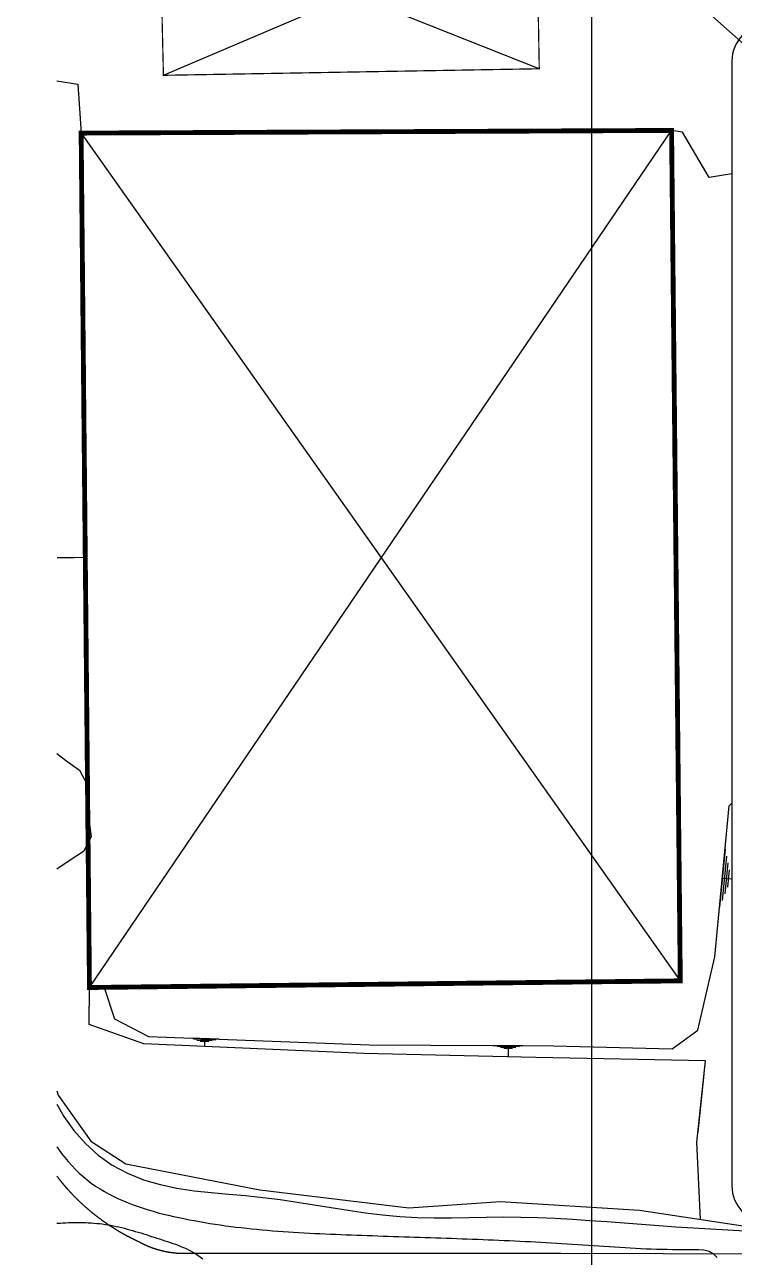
# Model space of a CAD drawing. Header units: millimetres. Extents: x 0 to 420500, y 0 to 297000.
# Drawn here: x 90210 to 119434, y 203396 to 254188 of the extents above; entities that cross this region are included whole.
import ezdxf
from ezdxf.xclip import XClip

# ---------------------------------------------------------------- set-up
doc = ezdxf.new("R2010")
doc.units = ezdxf.units.MM
doc.header["$LTSCALE"] = 5000
doc.header["$XCLIPFRAME"] = 0
doc.linetypes.add('CEN', pattern=[62, 60, -1, 0, -1])
doc.linetypes.add('DASHED2', pattern=[0.375, 0.25, -0.125])
doc.layers.get('Defpoints').update_dxf_attribs({"color": 167})
for name, color, linetype in [('arch', 8, 'Continuous'), ('TRAY', 3, 'Continuous'), ('XREF', 7, 'CEN')]:
    doc.layers.add(name, color=color, linetype=linetype)

# ---------------------------------------------------------------- blocks, each defined once
blk = doc.blocks.new('XR-현황측량도')
at = {"color": 0}
for p, q in [((115296, 90703), (115070, 88314)), ((115349, 90417), (115176, 88585)), ((115403, 90131), (115282, 88857)), ((115403, 90131), (115282, 88857)), ((115183, 89509), (115575, 89472)), ((115456, 89845), (115388, 89128)), ((94460, 82867), (93261, 82911)), ((94319, 82832), (93399, 82866)), ((94177, 82797), (93538, 82821)), ((94177, 82797), (93538, 82821)), ((93860, 82889), (93849, 82573)), ((94036, 82762), (93676, 82776)), ((106962, 82598), (105762, 82606)), ((106822, 82559), (105902, 82565)), ((106682, 82520), (106042, 82524)), ((106682, 82520), (106042, 82524)), ((106541, 82481), (106181, 82484)), ((106362, 82602), (106359, 82147)), ((114425, 81423), (114174, 79036))]:
    blk.add_line(p, q, dxfattribs=at)
blk.add_lwpolyline([(86810, 78764, 0.043248), (87949, 77003, 0.113814), (91117, 74545, 0.13394), (93095, 74047), (94071, 74047), (99828, 74046), (108550, 74046), (116948, 74022), (126987, 74021), (128740, 73975), (135159, 74063), (143027, 74044), (151690, 74037), (154883, 74051)], format="xyb", dxfattribs=at)
at = {"color": 0, "linetype": 'DASHED2', "ltscale": 3, "const_width": 50}
blk.add_lwpolyline([(92164, 122585), (107641, 122855), (107531, 129147), (92015, 129058)], close=True, dxfattribs=at)
at = {"color": 0}
for points in [[(107641, 122855), (92015, 129058)], [(92164, 122585), (107531, 129147)], [(87317, 122423), (88636, 122220), (88776, 120204)], [(88776, 120204), (113449, 85273)], [(89119, 84999), (113090, 120314)], [(115575, 118521), (114640, 118378), (113535, 120236), (113090, 120314)], [(89721, 85006), (90154, 83708), (91544, 82974), (100632, 82641), (108224, 82590), (113118, 82468), (114173, 83240), (114877, 86268), (115464, 92480), (115575, 92590)], [(86810, 89901), (86953, 90013), (87518, 89155), (86890, 86614), (87251, 82673), (87827, 80567), (89171, 78664), (90621, 77728), (96133, 76660), (102265, 75918), (106047, 76180), (111765, 75820), (116572, 75094), (116948, 74022)], [(114287, 75439), (114130, 78621), (114484, 81978), (107496, 82121), (100413, 82284), (91363, 82682), (89103, 83474), (89119, 84999)]]:
    blk.add_lwpolyline(points, dxfattribs=at)
for points, const_width in [([(89119, 84999), (113449, 85273), (113090, 120314), (88776, 120204), (89119, 84999)], 200), ([(86810, 102698), (88946, 102719)], 50)]:
    blk.add_lwpolyline(points, dxfattribs=dict(at, const_width=const_width))
for points, elevation in [([(86810, 95807), (87095, 95335), (87095, 95335), (87567, 94803), (87567, 94803), (88133, 94373), (88133, 94373), (88703, 93948), (88703, 93948), (89041, 93335), (89041, 93335), (89081, 92627), (89081, 92627), (89086, 91916), (89086, 91916), (89184, 91212), (89184, 91212), (88878, 90603), (88878, 90603), (88279, 90220), (88279, 90220), (87690, 89822), (87690, 89822), (87251, 89267), (87251, 89267), (86987, 88607), (86987, 88607), (86811, 87918), (86811, 87918), (86665, 87222), (86665, 87222), (86555, 86519), (86555, 86519), (86501, 85809), (86501, 85809), (86503, 85098), (86503, 85098), (86554, 84388), (86554, 84388), (86649, 83683), (86649, 83683), (86783, 82984), (86783, 82984), (86953, 82293), (86953, 82293), (87162, 81613), (87162, 81613), (87415, 80948), (87415, 80948), (87716, 80303), (87716, 80303), (88070, 79686), (88070, 79686), (88481, 79105), (88481, 79105), (88950, 78570), (88950, 78570), (89478, 78094), (89478, 78094), (90058, 77683), (90058, 77683), (90683, 77343), (90683, 77343), (91343, 77077), (91343, 77077), (92026, 76878), (92026, 76878), (92722, 76733), (92722, 76733), (93426, 76628), (93426, 76628), (94134, 76550), (94134, 76550), (94842, 76485), (94842, 76485), (95551, 76422), (95551, 76422), (96259, 76348), (96259, 76348), (96965, 76258), (96965, 76258), (97669, 76155), (97669, 76155), (98372, 76044), (98372, 76044), (99075, 75931), (99075, 75931), (99778, 75822), (99778, 75822), (100482, 75721), (100482, 75721), (101189, 75635), (101189, 75635), (101897, 75569), (101897, 75569), (102608, 75529), (102608, 75529), (103319, 75513), (103319, 75513), (104031, 75514), (104031, 75514), (104742, 75524), (104742, 75524), (105454, 75537), (105454, 75537), (106166, 75544), (106166, 75544), (106877, 75539), (106877, 75539), (107589, 75521), (107589, 75521), (108300, 75490), (108300, 75490), (109010, 75451), (109010, 75451), (109720, 75404), (109720, 75404), (110430, 75353), (110430, 75353), (111140, 75299), (111140, 75299), (111849, 75245), (111849, 75245), (112559, 75193), (112559, 75193), (113269, 75144), (113269, 75144), (113979, 75097), (113979, 75097), (114689, 75053), (114689, 75053), (115400, 75012), (115400, 75012), (116110, 74974)], 94000), ([(86810, 80117), (86858, 80020), (86858, 80020), (86956, 79827), (86956, 79827), (87056, 79634), (87056, 79634), (87158, 79443), (87158, 79443), (87264, 79254), (87264, 79254), (87372, 79066), (87372, 79066), (87484, 78881), (87484, 78881), (87600, 78697), (87600, 78697), (87720, 78516), (87720, 78516), (87844, 78339), (87844, 78339), (87973, 78164), (87973, 78164), (88106, 77993), (88106, 77993), (88245, 77826), (88245, 77826), (88389, 77664), (88389, 77664), (88538, 77507), (88538, 77507), (88693, 77355), (88693, 77355), (88854, 77210), (88854, 77210), (89021, 77071), (89021, 77071), (89193, 76940), (89193, 76940), (89371, 76815), (89371, 76815), (89553, 76698), (89553, 76698), (89739, 76587), (89739, 76587), (89929, 76482), (89929, 76482), (90122, 76383), (90122, 76383), (90318, 76291), (90318, 76291), (90517, 76203), (90517, 76203), (90717, 76121), (90717, 76121), (90920, 76044), (90920, 76044), (91124, 75971), (91124, 75971), (91330, 75903), (91330, 75903), (91537, 75839), (91537, 75839), (91745, 75778), (91745, 75778), (91954, 75721), (91954, 75721), (92164, 75666), (92164, 75666), (92375, 75615), (92375, 75615), (92586, 75566), (92586, 75566), (92798, 75519), (92798, 75519), (93010, 75475), (93010, 75475), (93223, 75432), (93223, 75432), (93436, 75392), (93436, 75392), (93649, 75353), (93649, 75353), (93863, 75316), (93863, 75316), (94077, 75281), (94077, 75281), (94291, 75247), (94291, 75247), (94506, 75215), (94506, 75215), (94721, 75185), (94721, 75185), (94936, 75156), (94936, 75156), (95151, 75129), (95151, 75129), (95366, 75104), (95366, 75104), (95582, 75079), (95582, 75079), (95797, 75056), (95797, 75056), (96013, 75035), (96013, 75035), (96229, 75015), (96229, 75015), (96445, 74996), (96445, 74996), (96661, 74978), (96661, 74978), (96877, 74961), (96877, 74961), (97093, 74945), (97093, 74945), (97310, 74930), (97310, 74930), (97526, 74916), (97526, 74916), (97743, 74903), (97743, 74903), (97959, 74891), (97959, 74891), (98176, 74879), (98176, 74879), (98392, 74868), (98392, 74868), (98609, 74858), (98609, 74858), (98826, 74848), (98826, 74848), (99042, 74839), (99042, 74839), (99259, 74830), (99259, 74830), (99476, 74821), (99476, 74821), (99692, 74813), (99692, 74813), (99909, 74805), (99909, 74805), (100126, 74797), (100126, 74797), (100342, 74790), (100342, 74790), (100559, 74782), (100559, 74782), (100776, 74774), (100776, 74774), (100993, 74767), (100993, 74767), (101209, 74760), (101209, 74760), (101426, 74752), (101426, 74752), (101643, 74745), (101643, 74745), (101860, 74738), (101860, 74738), (102076, 74731), (102076, 74731), (102293, 74724), (102293, 74724), (102510, 74717), (102510, 74717), (102727, 74709), (102727, 74709), (102943, 74702), (102943, 74702), (103160, 74695), (103160, 74695), (103377, 74688), (103377, 74688), (103593, 74680), (103593, 74680), (103810, 74673), (103810, 74673), (104027, 74665), (104027, 74665), (104244, 74657), (104244, 74657), (104460, 74650), (104460, 74650), (104677, 74642), (104677, 74642), (104894, 74633), (104894, 74633), (105110, 74625), (105110, 74625), (105327, 74616), (105327, 74616), (105544, 74608), (105544, 74608), (105760, 74599), (105760, 74599), (105977, 74589), (105977, 74589), (106194, 74580), (106194, 74580), (106410, 74570), (106410, 74570), (106627, 74560), (106627, 74560), (106844, 74550), (106844, 74550), (107060, 74539), (107060, 74539), (107277, 74528), (107277, 74528), (107493, 74517), (107493, 74517), (107710, 74505), (107710, 74505), (107926, 74493), (107926, 74493), (108143, 74480), (108143, 74480), (108359, 74467), (108359, 74467), (108576, 74454), (108576, 74454), (108792, 74440), (108792, 74440), (109009, 74426), (109009, 74426), (109225, 74411), (109225, 74411), (109441, 74396), (109441, 74396), (109658, 74381), (109658, 74381), (109874, 74366), (109874, 74366), (110090, 74351), (110090, 74351), (110307, 74337), (110307, 74337), (110523, 74322), (110523, 74322), (110740, 74308), (110740, 74308), (110956, 74295), (110956, 74295), (111172, 74282), (111172, 74282), (111389, 74269), (111389, 74269), (111606, 74258), (111606, 74258), (111822, 74248), (111822, 74248), (112039, 74238), (112039, 74238), (112255, 74230), (112255, 74230), (112472, 74222), (112472, 74222), (112689, 74216), (112689, 74216), (112906, 74212), (112906, 74212), (113123, 74208), (113123, 74208), (113339, 74206), (113339, 74206), (113556, 74206), (113556, 74206), (113773, 74207), (113773, 74207), (113990, 74210), (113990, 74210), (114207, 74209), (114207, 74209), (114423, 74192), (114423, 74192), (114632, 74137), (114632, 74137), (114818, 74026), (114818, 74026), (114970, 73872)], 93000), ([(86810, 75195), (86869, 75201), (86869, 75201), (86984, 75214), (86984, 75214), (87100, 75226), (87100, 75226), (87215, 75238), (87215, 75238), (87331, 75250), (87331, 75250), (87446, 75260), (87446, 75260), (87562, 75270), (87562, 75270), (87678, 75279), (87678, 75279), (87793, 75288), (87793, 75288), (87909, 75295), (87909, 75295), (88025, 75302), (88025, 75302), (88141, 75307), (88141, 75307), (88257, 75312), (88257, 75312), (88373, 75315), (88373, 75315), (88489, 75317), (88489, 75317), (88606, 75318), (88606, 75318), (88722, 75317), (88722, 75317), (88838, 75315), (88838, 75315), (88954, 75312), (88954, 75312), (89070, 75306), (89070, 75306), (89186, 75300), (89186, 75300), (89301, 75291), (89301, 75291), (89417, 75281), (89417, 75281), (89533, 75269), (89533, 75269), (89648, 75255), (89648, 75255), (89763, 75239), (89763, 75239), (89878, 75221), (89878, 75221), (89992, 75201), (89992, 75201), (90106, 75179), (90106, 75179), (90220, 75156), (90220, 75156), (90333, 75131), (90333, 75131), (90446, 75104), (90446, 75104), (90559, 75076), (90559, 75076), (90671, 75047), (90671, 75047), (90783, 75016), (90783, 75016), (90895, 74985), (90895, 74985), (91006, 74952), (91006, 74952), (91118, 74919), (91118, 74919), (91229, 74885), (91229, 74885), (91340, 74851), (91340, 74851), (91450, 74816), (91450, 74816), (91561, 74781), (91561, 74781), (91672, 74745), (91672, 74745), (91782, 74710), (91782, 74710), (91893, 74674), (91893, 74674), (92003, 74638), (92003, 74638), (92114, 74602), (92114, 74602), (92224, 74567), (92224, 74567), (92334, 74530), (92334, 74530), (92444, 74493), (92444, 74493), (92554, 74456), (92554, 74456), (92664, 74417), (92664, 74417), (92772, 74376), (92772, 74376), (92881, 74334), (92881, 74334), (92988, 74290), (92988, 74290), (93094, 74243), (93094, 74243), (93199, 74194), (93199, 74194), (93303, 74141), (93303, 74141), (93404, 74085), (93404, 74085), (93504, 74025), (93504, 74025), (93601, 73961), (93601, 73961), (93695, 73894), (93695, 73894), (93787, 73823)], 92000)]:
    blk.add_lwpolyline(points, dxfattribs=dict(at, elevation=elevation))
blk = doc.blocks.new('XR-PLAN', base_point=(461, 408))
at = {"layer": 'arch'}
blk.add_line((38065, 87835), (38065, 41483), dxfattribs=at)
for centre, start, end in [((39565, 87835), 90, 180), ((39565, 41483), 180, 267.2508)]:
    blk.add_arc(centre, 1500, start, end, dxfattribs=at)
at = {"layer": 'Defpoints'}
blk.add_line((41500, 85900), (9300, 114600), dxfattribs=at)
blk.add_lwpolyline([(117500, 32900), (32300, 32900), (32300, 95100), (117500, 95100)], close=True, dxfattribs=at)
at = {"layer": 'arch'}
ref = blk.add_blockref('XR-현황측량도', (-77510, -35338), dxfattribs=at)
XClip(ref).set_block_clipping_path([(86810.4680804907, 39538.2997129494), (224210.4680804907, 149938.2997129495)])
blk = doc.blocks.new('XR-배치도', base_point=(461, 408))
at = {"layer": 'Defpoints'}
blk.add_lwpolyline([(819500, 21000), (46500, 21000), (46500, 573000), (819500, 573000)], close=True, dxfattribs=at)
ref = blk.add_blockref('XR-PLAN', (281311, 275111), dxfattribs=dict(rotation=47.15620461600879))
XClip(ref).set_block_clipping_path([(10268.6550578449, 25854.0591988688), (121697.9567652801, 114201.9318804346)])

msp = doc.modelspace()

# ---------------------------------------------------------------- block references
at = {"layer": 'TRAY'}
ref = msp.add_blockref('XR-배치도', (-310663, 184385), dxfattribs=dict(at, rotation=312.8437953840571))
XClip(ref).set_block_clipping_path([(355016.7243769546, 126994.5435289501), (152650.6807000034, 314675.0815890764), (386231.3503509208, 566532.8207304992), (588597.394027872, 378852.2826703729)])
at = {"layer": 'XREF'}
ref = msp.add_blockref('XR-배치도', (-481054, 358990), dxfattribs=dict(at, xscale=0.6, yscale=0.6, zscale=0.6, rotation=312.8437953840571))
XClip(ref).set_block_clipping_path([(698416.783994557, 488934.0324093455), (647991.03648427, 535700.4328036853), (686154.1839758769, 576849.7456304759), (736579.9314861639, 530083.3452361361)])

doc.saveas('drawing.dxf')
